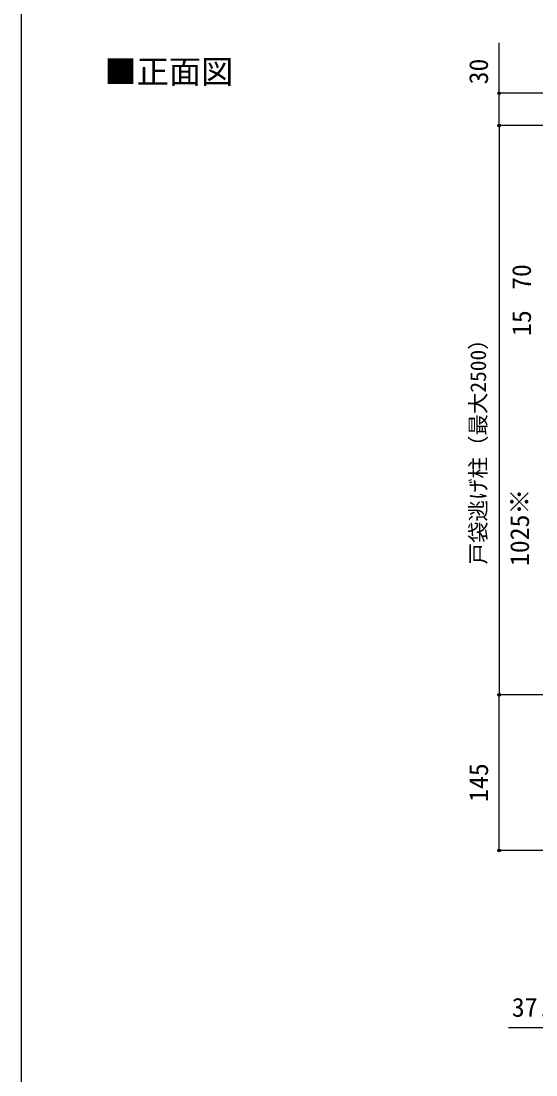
# Model space of a CAD drawing. Units: millimetres, scale not verified. Extents: x -1050 to 1050, y -1571 to 1561.
# Drawn here: x -1050 to -570, y -605 to 376 of the extents above; entities that cross this region are included whole.
import ezdxf
from ezdxf.enums import TextEntityAlignment as Align

# ---------------------------------------------------------------- set-up
doc = ezdxf.new("R2010")
doc.units = ezdxf.units.MM
doc.header["$LTSCALE"] = 8
for name, color, linetype in [('0-1_USER1', 3, 'Continuous'), ('0-6_YKK_D', 6, 'Continuous'), ('0-7_YKK_ZWAK', 7, 'Continuous')]:
    doc.layers.add(name, color=color, linetype=linetype)
doc.styles.add('ＭＳ ゴシック', font='')
doc.styles.get('ＭＳ ゴシック').set_extended_font_data('MS Gothic')

msp = doc.modelspace()

# ---------------------------------------------------------------- linework, layer by layer
at = {"layer": '0-6_YKK_D'}
for p, q in [((-519.999, 309.2), (-605.699, 309.2)), ((-520.199, 279.2), (-605.699, 279.2)), ((-520.199, 279.2), (-605.699, 279.2)), ((-604.699, 279.2), (-604.699, -250.8)), ((-525.199, -250.8), (-605.699, -250.8)), ((-525.199, -250.8), (-605.699, -250.8)), ((-604.699, -395.8), (-604.699, -250.8)), ((-525.199, -395.8), (-605.699, -395.8))]:
    msp.add_line(p, q, dxfattribs=at)
for points in [[(-604.699, 279.2), (-604.699, 309.2), (-604.699, 356.209)], [(-487.499, -560.8), (-525, -560.8), (-596.009, -560.8)]]:
    msp.add_lwpolyline(points, dxfattribs=at)
for centre in [(-604.699, 309.2), (-604.699, 279.2), (-604.699, 279.2), (-604.699, -250.8), (-604.699, -250.8), (-604.699, -395.8)]:
    msp.add_circle(centre, 1.275, dxfattribs=at)
at = {"layer": '0-7_YKK_ZWAK'}
msp.add_line((-1050, 1489.2), (-1050, -1570.8), dxfattribs=at)

# ---------------------------------------------------------------- texts
at = {"layer": '0-1_USER1', "style": 'ＭＳ ゴシック'}
msp.add_text('■正面図', height=21.99, dxfattribs=at).set_placement((-972.307, 311.791), align=Align.BOTTOM_LEFT)
at = {"layer": '0-6_YKK_D', "style": 'ＭＳ ゴシック'}
for s, height, p in [('30', 17.6, (-609.699, 317.527)), ('70', 17.6, (-569.699, 126.2)), ('15', 17.6, (-569.699, 83.291)), ('戸袋逃げ柱（最大2500）', 14.66, (-612.426, -129.436)), ('1025※', 17.6, (-571.472, -130.868)), ('145', 17.6, (-609.699, -350.436))]:
    msp.add_text(s, height=height, rotation=90, dxfattribs=at).set_placement(p, align=Align.BOTTOM_LEFT)
msp.add_text('37.5', height=17.6, dxfattribs=at).set_placement((-592.782, -555.8), align=Align.BOTTOM_LEFT)

doc.saveas('drawing.dxf')
